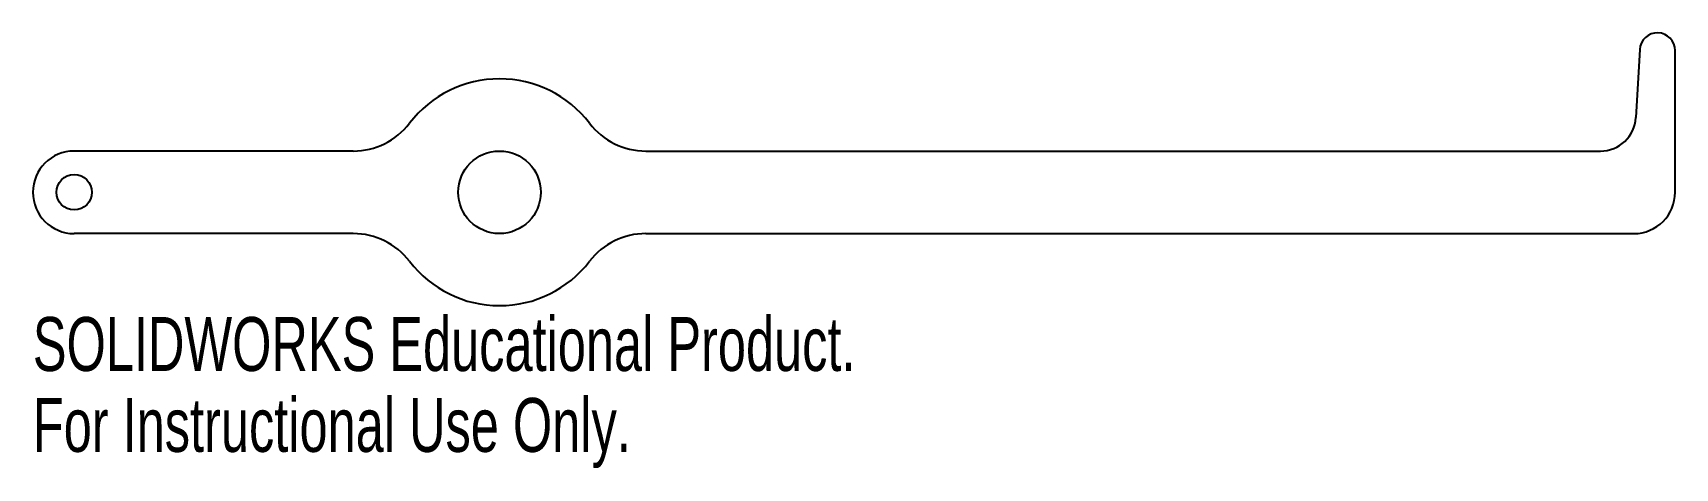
# Model space of a CAD drawing. Header units: inches. Extents: x -1.65 to 4.15, y -0.97 to 0.56.
import ezdxf

# ---------------------------------------------------------------- set-up
doc = ezdxf.new("R2010")
doc.units = ezdxf.units.IN
doc.header["$MEASUREMENT"] = 0
doc.styles.add('SLDTEXTSTYLE0', font='TXT', dxfattribs={"width": 0.7})

msp = doc.modelspace()

# ---------------------------------------------------------------- linework, layer by layer
at = {"color": 7, "linetype": 'Continuous', "lineweight": 25}
for p, q in [((4.0207, 0.5036), (4.0068, 0.2634)), ((4.1456, 0), (4.1456, 0.5)), ((-0.5158, 0.1456), (-1.5, 0.1456)), ((0.5158, 0.1456), (3.882, 0.1456)), ((-0.5158, -0.1456), (-1.5, -0.1456)), ((0.5158, -0.1456), (4, -0.1456))]:
    msp.add_line(p, q, dxfattribs=at)
for centre, radius in [((0, 0), 0.1456), ((-1.5, 0), 0.0625)]:
    msp.add_circle(centre, radius, dxfattribs=at)
for centre, radius, start, end in [((4.0831, 0.5), 0.0625, 0, 176.69154), ((0, 0), 0.4, 37.48855, 142.51145), ((-0.5158, 0.3956), 0.25, 270, 322.51145), ((0.5158, 0.3956), 0.25, 217.48855, 270), ((3.882, 0.2706), 0.125, 270, 356.69154), ((-1.5, 0), 0.1456, 90, 270), ((4, 0), 0.1456, 270, 0), ((-0.5158, -0.3956), 0.25, 37.48855, 90), ((0.5158, -0.3956), 0.25, 90, 142.51145), ((0, 0), 0.4, 217.48855, 322.51145)]:
    msp.add_arc(centre, radius, start, end, dxfattribs=at)

# ---------------------------------------------------------------- texts
at = {"color": 7, "linetype": 'Continuous', "char_height": 0.1903, "attachment_point": 1, "style": 'SLDTEXTSTYLE0'}
for s, insert in [('SOLIDWORKS Educational Product.', (-1.6456, -0.4401)), ('For Instructional Use Only.', (-1.6456, -0.7256))]:
    msp.add_mtext(s, dxfattribs=dict(at, insert=insert))

doc.saveas('drawing.dxf')
